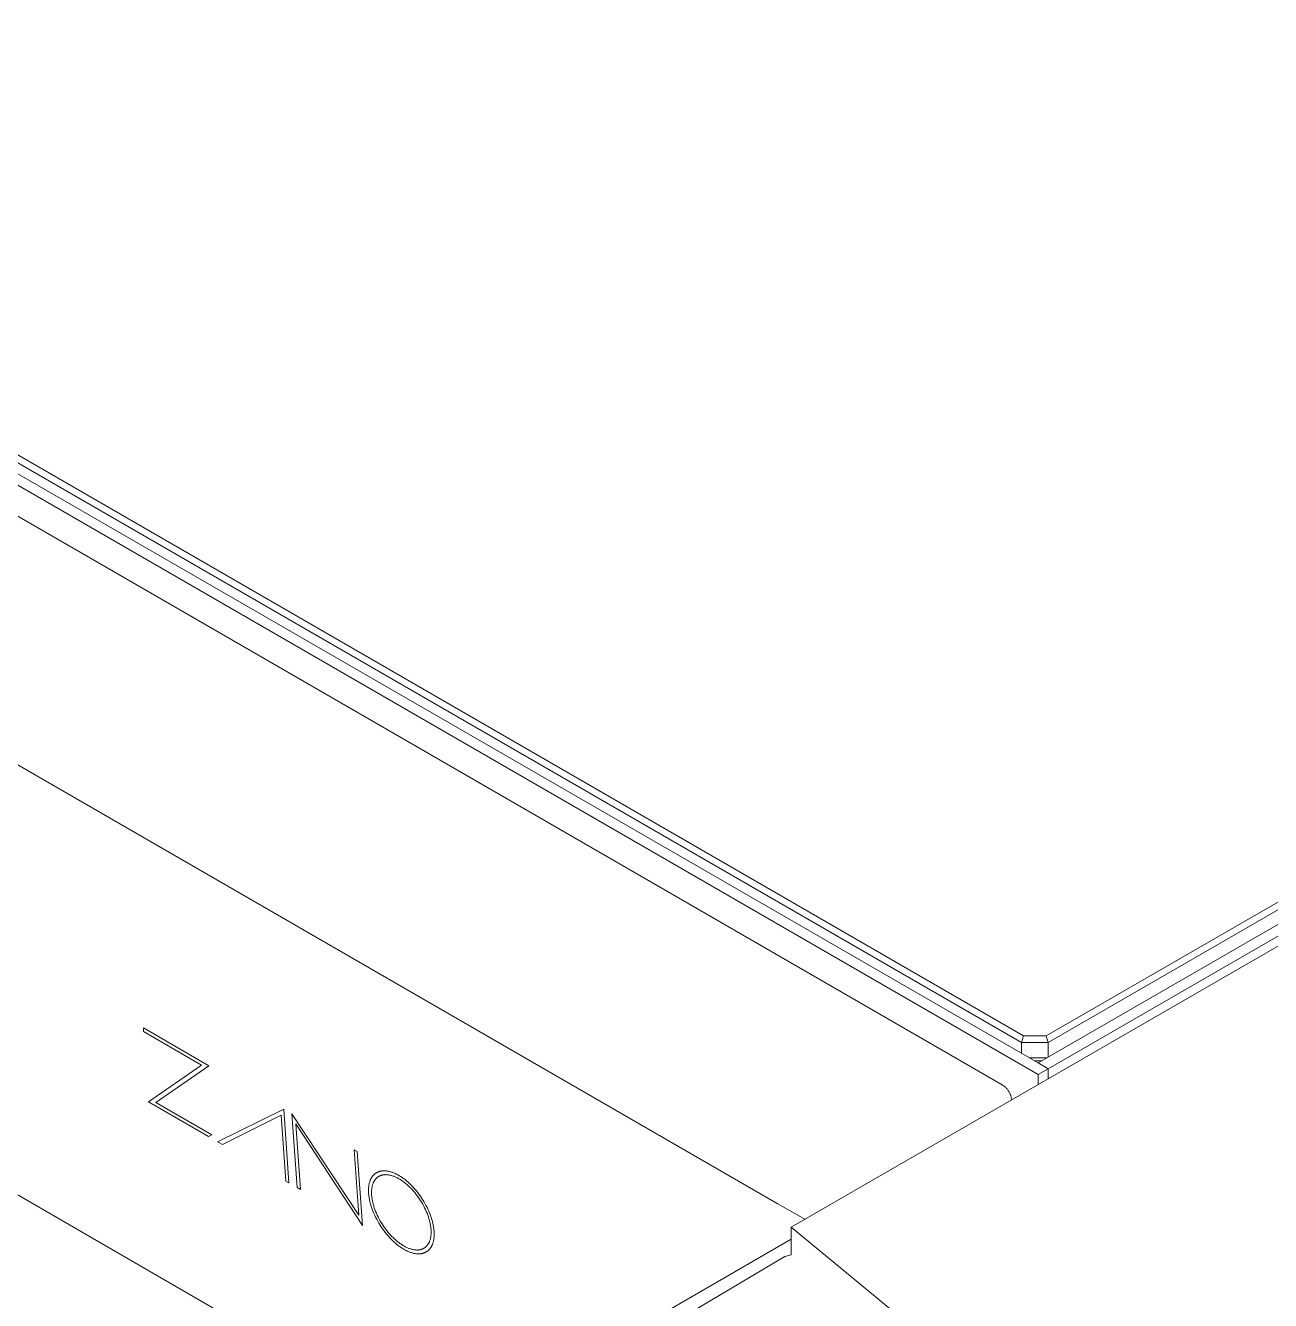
# Model space of a CAD drawing. Header units: inches. Extents: x -8 to 201, y -1 to 136.
# Drawn here: x 180.01 to 186.73, y 49.16 to 56.03 of the extents above; entities that cross this region are included whole.
import ezdxf

# ---------------------------------------------------------------- set-up
doc = ezdxf.new("R2010")
doc.units = ezdxf.units.IN
doc.layers.add('ZANO_R', color=7, linetype='Continuous', lineweight=0)

msp = doc.modelspace()

# ---------------------------------------------------------------- linework, layer by layer
at = {"layer": 'ZANO_R'}
for p, q in [((185.47286, 50.37409), (140.54259, 76.3146)), ((185.47286, 50.4364), (140.65051, 76.3146)), ((140.74044, 76.32207), (185.38292, 50.54772)), ((185.39346, 50.58318), (140.76588, 76.34893)), ((140.47976, 76.18391), (185.27849, 50.31935)), ((139.2675, 75.54418), (184.06622, 49.67963)), ((182.21152, 48.43115), (141.44177, 71.96957)), ((192.88329, 54.71482), (185.47286, 50.4364)), ((192.73195, 54.74915), (185.51628, 50.58318)), ((185.52682, 50.54772), (192.75739, 54.72229)), ((192.93725, 54.68366), (185.52682, 50.40525)), ((184.1417, 49.55124), (188.15456, 51.86806)), ((181.00084, 50.42163), (180.6485, 50.62506)), ((180.6485, 50.62506), (180.64987, 50.60563)), ((180.64987, 50.60563), (180.96237, 50.42521)), ((185.39346, 50.58318), (185.38292, 50.54772)), ((185.38292, 50.54772), (185.38292, 50.48832)), ((185.38292, 50.54772), (185.52682, 50.54772)), ((185.51628, 50.58318), (185.39346, 50.58318)), ((185.52682, 50.54772), (185.51628, 50.58318)), ((185.52682, 50.46755), (185.52682, 50.54772)), ((185.52178, 50.46465), (185.42393, 50.46465)), ((180.96237, 50.42521), (180.67672, 50.22722)), ((180.71498, 50.22369), (181.00084, 50.42163)), ((185.45127, 50.44886), (185.49444, 50.44886)), ((185.47286, 50.4364), (185.52682, 50.40525)), ((185.47286, 50.37409), (185.52682, 50.40525)), ((185.52682, 50.40525), (185.52682, 50.35093)), ((185.27849, 50.31935), (185.28147, 50.31756)), ((185.28147, 50.31756), (185.28439, 50.31567)), ((185.28439, 50.31567), (185.28725, 50.31368)), ((185.28725, 50.31368), (185.29003, 50.31159)), ((185.47286, 50.31978), (185.47286, 50.37409)), ((185.29003, 50.31159), (185.29274, 50.30941)), ((185.29274, 50.30941), (185.29538, 50.30713)), ((185.29538, 50.30713), (185.29793, 50.30477)), ((185.29793, 50.30477), (185.30041, 50.30232)), ((185.30041, 50.30232), (185.3028, 50.29979)), ((185.3028, 50.29979), (185.3051, 50.29718)), ((185.3051, 50.29718), (185.30731, 50.29449)), ((185.30731, 50.29449), (185.30942, 50.29173)), ((185.30942, 50.29173), (185.31145, 50.28889)), ((185.31145, 50.28889), (185.31337, 50.28599)), ((185.31337, 50.28599), (185.31519, 50.28303)), ((185.31519, 50.28303), (185.31691, 50.28)), ((185.31691, 50.28), (185.31853, 50.27692)), ((185.31853, 50.27692), (185.32004, 50.27378)), ((185.32004, 50.27378), (185.32144, 50.2706)), ((185.32144, 50.2706), (185.32273, 50.26737)), ((185.32273, 50.26737), (185.32391, 50.26409)), ((185.32391, 50.26409), (185.32498, 50.26078)), ((185.32498, 50.26078), (185.32593, 50.25743)), ((185.32593, 50.25743), (185.32677, 50.25405)), ((185.32677, 50.25405), (185.32749, 50.25065)), ((185.32749, 50.25065), (185.3281, 50.24722)), ((185.3281, 50.24722), (185.32858, 50.24377)), ((185.32858, 50.24377), (185.32895, 50.24031)), ((180.67672, 50.22722), (180.99993, 50.04062)), ((181.01731, 50.04914), (180.71498, 50.22369)), ((181.40545, 50.18803), (181.04917, 50.0121)), ((181.43369, 49.7901), (181.40545, 50.18803)), ((185.32895, 50.24031), (185.3292, 50.23684)), ((181.07461, 49.99741), (181.39147, 50.15437)), ((181.39147, 50.15437), (181.41661, 49.79995)), ((181.44971, 50.16238), (181.47774, 49.76469)), ((181.80996, 49.61564), (181.44971, 50.16238)), ((181.49499, 49.75474), (181.47013, 50.10772)), ((181.47013, 50.10772), (181.83019, 49.5612)), ((180.99993, 50.04062), (181.01731, 50.04914)), ((181.04917, 50.0121), (181.07461, 49.99741)), ((181.7849, 49.96887), (181.80996, 49.61564)), ((181.80192, 49.9597), (181.7849, 49.96887)), ((181.83019, 49.5612), (181.80192, 49.9597)), ((181.88854, 49.83107), (181.88744, 49.82984)), ((181.88966, 49.83227), (181.88854, 49.83107)), ((181.89081, 49.83344), (181.88966, 49.83227)), ((181.89197, 49.83458), (181.89081, 49.83344)), ((181.89316, 49.83569), (181.89197, 49.83458)), ((181.89437, 49.83677), (181.89316, 49.83569)), ((181.8956, 49.83783), (181.89437, 49.83677)), ((181.89684, 49.83885), (181.8956, 49.83783)), ((181.89811, 49.83984), (181.89684, 49.83885)), ((181.8994, 49.8408), (181.89811, 49.83984)), ((181.90071, 49.84173), (181.8994, 49.8408)), ((181.90204, 49.84264), (181.90071, 49.84173)), ((181.90339, 49.84351), (181.90204, 49.84264)), ((181.90475, 49.84435), (181.90339, 49.84351)), ((181.90614, 49.84516), (181.90475, 49.84435)), ((181.90754, 49.84594), (181.90614, 49.84516)), ((181.90897, 49.84669), (181.90754, 49.84594)), ((181.91041, 49.84741), (181.90897, 49.84669)), ((181.91187, 49.8481), (181.91041, 49.84741)), ((181.91336, 49.84876), (181.91187, 49.8481)), ((181.91485, 49.84938), (181.91336, 49.84876)), ((181.91637, 49.84998), (181.91485, 49.84938)), ((181.91791, 49.85054), (181.91637, 49.84998)), ((181.91946, 49.85107), (181.91791, 49.85054)), ((181.92103, 49.85158), (181.91946, 49.85107)), ((181.92262, 49.85205), (181.92103, 49.85158)), ((181.92422, 49.85248), (181.92262, 49.85205)), ((181.92585, 49.85289), (181.92422, 49.85248)), ((181.92749, 49.85327), (181.92585, 49.85289)), ((181.92914, 49.85361), (181.92749, 49.85327)), ((181.93082, 49.85392), (181.92914, 49.85361)), ((181.92917, 49.83024), (181.93058, 49.83073)), ((181.93058, 49.83073), (181.93201, 49.83118)), ((181.93251, 49.8542), (181.93082, 49.85392)), ((181.93201, 49.83118), (181.93345, 49.83161)), ((181.93421, 49.85444), (181.93251, 49.8542)), ((181.93345, 49.83161), (181.9349, 49.83201)), ((181.93593, 49.85466), (181.93421, 49.85444)), ((181.9349, 49.83201), (181.93638, 49.83238)), ((181.93767, 49.85484), (181.93593, 49.85466)), ((181.93638, 49.83238), (181.93786, 49.83272)), ((181.93943, 49.85499), (181.93767, 49.85484)), ((181.93786, 49.83272), (181.93937, 49.83303)), ((181.93937, 49.83303), (181.94089, 49.83331)), ((181.9412, 49.85511), (181.93943, 49.85499)), ((181.94089, 49.83331), (181.94242, 49.83356)), ((181.94298, 49.85519), (181.9412, 49.85511)), ((181.94242, 49.83356), (181.94397, 49.83379)), ((181.94479, 49.85524), (181.94298, 49.85519)), ((181.94397, 49.83379), (181.94553, 49.83398)), ((181.9466, 49.85526), (181.94479, 49.85524)), ((181.94553, 49.83398), (181.94711, 49.83415)), ((181.94843, 49.85525), (181.9466, 49.85526)), ((181.94711, 49.83415), (181.9487, 49.83428)), ((181.95028, 49.8552), (181.94843, 49.85525)), ((181.9487, 49.83428), (181.95031, 49.83439)), ((181.95402, 49.855), (181.95028, 49.8552)), ((181.95031, 49.83439), (181.95193, 49.83447)), ((181.95193, 49.83447), (181.95356, 49.83451)), ((181.95356, 49.83451), (181.95521, 49.83453)), ((181.95781, 49.85468), (181.95402, 49.855)), ((181.95521, 49.83453), (181.95687, 49.83452)), ((181.95687, 49.83452), (181.95855, 49.83447)), ((181.96167, 49.85421), (181.95781, 49.85468)), ((181.95855, 49.83447), (181.96194, 49.8343)), ((181.96557, 49.85362), (181.96167, 49.85421)), ((181.96194, 49.8343), (181.96538, 49.834)), ((181.96538, 49.834), (181.96888, 49.83358)), ((181.96954, 49.85289), (181.96557, 49.85362)), ((181.96888, 49.83358), (181.97242, 49.83304)), ((181.97355, 49.85202), (181.96954, 49.85289)), ((181.97242, 49.83304), (181.97602, 49.83238)), ((181.97762, 49.85101), (181.97355, 49.85202)), ((181.97602, 49.83238), (181.97966, 49.83159)), ((181.98174, 49.84987), (181.97762, 49.85101)), ((181.97966, 49.83159), (181.98335, 49.83068)), ((181.9859, 49.84859), (181.98174, 49.84987)), ((181.99012, 49.84716), (181.9859, 49.84859)), ((181.99438, 49.8456), (181.99012, 49.84716)), ((181.99868, 49.8439), (181.99438, 49.8456)), ((182.00303, 49.84205), (181.99868, 49.8439)), ((182.00742, 49.84007), (182.00303, 49.84205)), ((182.01186, 49.83794), (182.00742, 49.84007)), ((182.01633, 49.83566), (182.01186, 49.83794)), ((182.02084, 49.83324), (182.01633, 49.83566)), ((182.02539, 49.83068), (182.02084, 49.83324)), ((181.41661, 49.79995), (181.43369, 49.7901)), ((181.47774, 49.76469), (181.49499, 49.75474)), ((181.86295, 49.76244), (181.86268, 49.75783)), ((181.86332, 49.76695), (181.86295, 49.76244)), ((181.8638, 49.77136), (181.86332, 49.76695)), ((181.86439, 49.77567), (181.8638, 49.77136)), ((181.86509, 49.77987), (181.86439, 49.77567)), ((181.86589, 49.78396), (181.86509, 49.77987)), ((181.8668, 49.78795), (181.86589, 49.78396)), ((181.8678, 49.79183), (181.8668, 49.78795)), ((181.86891, 49.79561), (181.8678, 49.79183)), ((181.87012, 49.79928), (181.86891, 49.79561)), ((181.87143, 49.80284), (181.87012, 49.79928)), ((181.87212, 49.80457), (181.87143, 49.80284)), ((181.87284, 49.80628), (181.87212, 49.80457)), ((181.87357, 49.80797), (181.87284, 49.80628)), ((181.87434, 49.80962), (181.87357, 49.80797)), ((181.87512, 49.81125), (181.87434, 49.80962)), ((181.87593, 49.81285), (181.87512, 49.81125)), ((181.87677, 49.81442), (181.87593, 49.81285)), ((181.87762, 49.81597), (181.87677, 49.81442)), ((181.8785, 49.81748), (181.87762, 49.81597)), ((181.87941, 49.81897), (181.8785, 49.81748)), ((181.88033, 49.82043), (181.87941, 49.81897)), ((181.88008, 49.75839), (181.88061, 49.7623)), ((181.88128, 49.82186), (181.88033, 49.82043)), ((181.88061, 49.7623), (181.88125, 49.76611)), ((181.88125, 49.76611), (181.88197, 49.76982)), ((181.88225, 49.82326), (181.88128, 49.82186)), ((181.88197, 49.76982), (181.8828, 49.77344)), ((181.88325, 49.82463), (181.88225, 49.82326)), ((181.8828, 49.77344), (181.88371, 49.77697)), ((181.88426, 49.82598), (181.88325, 49.82463)), ((181.88371, 49.77697), (181.88472, 49.78039)), ((181.8853, 49.8273), (181.88426, 49.82598)), ((181.88472, 49.78039), (181.88581, 49.78372)), ((181.88636, 49.82858), (181.8853, 49.8273)), ((181.88581, 49.78372), (181.887, 49.78695)), ((181.88744, 49.82984), (181.88636, 49.82858)), ((181.887, 49.78695), (181.88763, 49.78853)), ((181.88763, 49.78853), (181.88828, 49.79008)), ((181.88828, 49.79008), (181.88895, 49.79161)), ((181.88895, 49.79161), (181.88964, 49.79311)), ((181.88964, 49.79311), (181.89035, 49.79459)), ((181.89035, 49.79459), (181.89109, 49.79604)), ((181.89109, 49.79604), (181.89184, 49.79746)), ((181.89184, 49.79746), (181.89262, 49.79886)), ((181.89262, 49.79886), (181.89342, 49.80024)), ((181.89342, 49.80024), (181.89424, 49.80159)), ((181.89424, 49.80159), (181.89508, 49.80291)), ((181.89508, 49.80291), (181.89594, 49.80421)), ((181.89594, 49.80421), (181.89682, 49.80548)), ((181.89682, 49.80548), (181.89772, 49.80673)), ((181.89772, 49.80673), (181.89864, 49.80795)), ((181.89864, 49.80795), (181.89958, 49.80915)), ((181.89958, 49.80915), (181.90054, 49.81031)), ((181.90054, 49.81031), (181.90153, 49.81145)), ((181.90153, 49.81145), (181.90253, 49.81257)), ((181.90253, 49.81257), (181.90354, 49.81366)), ((181.90354, 49.81366), (181.90458, 49.81472)), ((181.90458, 49.81472), (181.90564, 49.81576)), ((181.90564, 49.81576), (181.90672, 49.81676)), ((181.90672, 49.81676), (181.90781, 49.81775)), ((181.90781, 49.81775), (181.90893, 49.8187)), ((181.90893, 49.8187), (181.91006, 49.81963)), ((181.91006, 49.81963), (181.91121, 49.82053)), ((181.91121, 49.82053), (181.91238, 49.8214)), ((181.91238, 49.8214), (181.91357, 49.82225)), ((181.91357, 49.82225), (181.91477, 49.82307)), ((181.91477, 49.82307), (181.916, 49.82386)), ((181.916, 49.82386), (181.91724, 49.82462)), ((181.91724, 49.82462), (181.91849, 49.82536)), ((181.91849, 49.82536), (181.91977, 49.82607)), ((181.91977, 49.82607), (181.92106, 49.82675)), ((181.92106, 49.82675), (181.92237, 49.8274)), ((181.92237, 49.8274), (181.9237, 49.82803)), ((181.9237, 49.82803), (181.92504, 49.82862)), ((181.92504, 49.82862), (181.9264, 49.82919)), ((181.9264, 49.82919), (181.92778, 49.82973)), ((181.92778, 49.82973), (181.92917, 49.83024)), ((181.98335, 49.83068), (181.98709, 49.82964)), ((181.98709, 49.82964), (181.99087, 49.82848)), ((181.99087, 49.82848), (181.99469, 49.82719)), ((181.99469, 49.82719), (181.99856, 49.82577)), ((181.99856, 49.82577), (182.00246, 49.82423)), ((182.00246, 49.82423), (182.00641, 49.82255)), ((182.00641, 49.82255), (182.0104, 49.82075)), ((182.0104, 49.82075), (182.01442, 49.81882)), ((182.01442, 49.81882), (182.01848, 49.81675)), ((182.01848, 49.81675), (182.02257, 49.81456)), ((182.02257, 49.81456), (182.0267, 49.81223)), ((182.02995, 49.82798), (182.02539, 49.83068)), ((182.0267, 49.81223), (182.03084, 49.80978)), ((182.03449, 49.82518), (182.02995, 49.82798)), ((182.03084, 49.80978), (182.03496, 49.80724)), ((182.03901, 49.82226), (182.03449, 49.82518)), ((182.03496, 49.80724), (182.03906, 49.80459)), ((182.04351, 49.81924), (182.03901, 49.82226)), ((182.03906, 49.80459), (182.04314, 49.80184)), ((182.04314, 49.80184), (182.0472, 49.799)), ((182.04798, 49.8161), (182.04351, 49.81924)), ((182.0472, 49.799), (182.05124, 49.79606)), ((182.05243, 49.81287), (182.04798, 49.8161)), ((182.05124, 49.79606), (182.05924, 49.78992)), ((182.06124, 49.8061), (182.05243, 49.81287)), ((182.05924, 49.78992), (182.06713, 49.78343)), ((182.06993, 49.79895), (182.06124, 49.8061)), ((182.06713, 49.78343), (182.0749, 49.7766)), ((182.0785, 49.79143), (182.06993, 49.79895)), ((182.0749, 49.7766), (182.08254, 49.76946)), ((182.08692, 49.78356), (182.0785, 49.79143)), ((182.08254, 49.76946), (182.09005, 49.76203)), ((182.09519, 49.77536), (182.08692, 49.78356)), ((182.09005, 49.76203), (182.0974, 49.75431)), ((182.10329, 49.76686), (182.09519, 49.77536)), ((182.11121, 49.75807), (182.10329, 49.76686)), ((181.86253, 49.75312), (181.86249, 49.7483)), ((181.86249, 49.7483), (181.86257, 49.74339)), ((181.86268, 49.75783), (181.86253, 49.75312)), ((181.86257, 49.74339), (181.86276, 49.73838)), ((181.86276, 49.73838), (181.86307, 49.73327)), ((181.86307, 49.73327), (181.86349, 49.72809)), ((181.86349, 49.72809), (181.86402, 49.72287)), ((181.86402, 49.72287), (181.86467, 49.71763)), ((181.86467, 49.71763), (181.86542, 49.71235)), ((181.86542, 49.71235), (181.86629, 49.70705)), ((181.86629, 49.70705), (181.86725, 49.70173)), ((181.86725, 49.70173), (181.86833, 49.69638)), ((181.86833, 49.69638), (181.8695, 49.69101)), ((181.87889, 49.73747), (181.87893, 49.74184)), ((181.87896, 49.73301), (181.87889, 49.73747)), ((181.87893, 49.74184), (181.87906, 49.74612)), ((181.87913, 49.72847), (181.87896, 49.73301)), ((181.87906, 49.74612), (181.8793, 49.7503)), ((181.87941, 49.72383), (181.87913, 49.72847)), ((181.8793, 49.7503), (181.87964, 49.75439)), ((181.8798, 49.71913), (181.87941, 49.72383)), ((181.87964, 49.75439), (181.88008, 49.75839)), ((181.88028, 49.7144), (181.8798, 49.71913)), ((181.88087, 49.70964), (181.88028, 49.7144)), ((181.88155, 49.70485), (181.88087, 49.70964)), ((181.88233, 49.70004), (181.88155, 49.70485)), ((181.88321, 49.69521), (181.88233, 49.70004)), ((181.88418, 49.69036), (181.88321, 49.69521)), ((182.0974, 49.75431), (182.10458, 49.74633)), ((182.10458, 49.74633), (182.1116, 49.7381)), ((182.11894, 49.749), (182.11121, 49.75807)), ((182.1116, 49.7381), (182.11843, 49.72965)), ((182.11843, 49.72965), (182.12506, 49.72098)), ((182.12646, 49.73968), (182.11894, 49.749)), ((182.12506, 49.72098), (182.13149, 49.71212)), ((182.13378, 49.73013), (182.12646, 49.73968)), ((182.13149, 49.71212), (182.13771, 49.70308)), ((182.14086, 49.72037), (182.13378, 49.73013)), ((182.13771, 49.70308), (182.14369, 49.69388)), ((182.14771, 49.71041), (182.14086, 49.72037)), ((182.14369, 49.69388), (182.14944, 49.68454)), ((182.15431, 49.70027), (182.14771, 49.71041)), ((182.16064, 49.68997), (182.15431, 49.70027)), ((181.8695, 49.69101), (181.87216, 49.68023)), ((181.87216, 49.68023), (181.87521, 49.6694)), ((181.87521, 49.6694), (181.87864, 49.65853)), ((181.87864, 49.65853), (181.88244, 49.64766)), ((181.88244, 49.64766), (181.8866, 49.63678)), ((181.88525, 49.68549), (181.88418, 49.69036)), ((181.88766, 49.67571), (181.88525, 49.68549)), ((181.8866, 49.63678), (181.89111, 49.62594)), ((181.89043, 49.66588), (181.88766, 49.67571)), ((181.89354, 49.65602), (181.89043, 49.66588)), ((181.89111, 49.62594), (181.89595, 49.61514)), ((181.89699, 49.64615), (181.89354, 49.65602)), ((181.90077, 49.63628), (181.89699, 49.64615)), ((181.90485, 49.62644), (181.90077, 49.63628)), ((181.90925, 49.61664), (181.90485, 49.62644)), ((182.14944, 49.68454), (182.15494, 49.67507)), ((182.15494, 49.67507), (182.16018, 49.66549)), ((182.16018, 49.66549), (182.16514, 49.65582)), ((182.1667, 49.67954), (182.16064, 49.68997)), ((182.16514, 49.65582), (182.16983, 49.64608)), ((182.17248, 49.66899), (182.1667, 49.67954)), ((182.16983, 49.64608), (182.17422, 49.63628)), ((182.17795, 49.65833), (182.17248, 49.66899)), ((182.17422, 49.63628), (182.17831, 49.62645)), ((182.18312, 49.64759), (182.17795, 49.65833)), ((182.17831, 49.62645), (182.18208, 49.61658)), ((182.18796, 49.63679), (182.18312, 49.64759)), ((182.19247, 49.62595), (182.18796, 49.63679)), ((182.19663, 49.61508), (182.19247, 49.62595)), ((184.06622, 49.67963), (184.21515, 49.59364)), ((181.89595, 49.61514), (181.90111, 49.6044)), ((181.90111, 49.6044), (181.90659, 49.59374)), ((181.90659, 49.59374), (181.91236, 49.58319)), ((181.91393, 49.6069), (181.90925, 49.61664)), ((181.91236, 49.58319), (181.91842, 49.57275)), ((181.9189, 49.59723), (181.91393, 49.6069)), ((181.91842, 49.57275), (181.92475, 49.56246)), ((181.92414, 49.58765), (181.9189, 49.59723)), ((181.92964, 49.57818), (181.92414, 49.58765)), ((181.92475, 49.56246), (181.93135, 49.55232)), ((181.93538, 49.56884), (181.92964, 49.57818)), ((181.94137, 49.55964), (181.93538, 49.56884)), ((181.94758, 49.5506), (181.94137, 49.55964)), ((182.18208, 49.61658), (182.18553, 49.60672)), ((182.18553, 49.60672), (182.18864, 49.59686)), ((182.18864, 49.59686), (182.19141, 49.58703)), ((182.19141, 49.58703), (182.19382, 49.57725)), ((182.19382, 49.57725), (182.19489, 49.57239)), ((182.19489, 49.57239), (182.19586, 49.56754)), ((182.19586, 49.56754), (182.19674, 49.56271)), ((182.20043, 49.60421), (182.19663, 49.61508)), ((182.19674, 49.56271), (182.19752, 49.5579)), ((182.19752, 49.5579), (182.1982, 49.55312)), ((182.20386, 49.59335), (182.20043, 49.60421)), ((182.20691, 49.58251), (182.20386, 49.59335)), ((182.20957, 49.57173), (182.20691, 49.58251)), ((182.21074, 49.56637), (182.20957, 49.57173)), ((182.21181, 49.56102), (182.21074, 49.56637)), ((182.21278, 49.5557), (182.21181, 49.56102)), ((181.93135, 49.55232), (181.9382, 49.54236)), ((181.9382, 49.54236), (181.94528, 49.53259)), ((181.94528, 49.53259), (181.9526, 49.52304)), ((181.95401, 49.54174), (181.94758, 49.5506)), ((181.9526, 49.52304), (181.96012, 49.51372)), ((181.96065, 49.53308), (181.95401, 49.54174)), ((181.96012, 49.51372), (181.96785, 49.50466)), ((181.96748, 49.52462), (181.96065, 49.53308)), ((181.97449, 49.51639), (181.96748, 49.52462)), ((181.96785, 49.50466), (181.97578, 49.49586)), ((181.98168, 49.50841), (181.97449, 49.51639)), ((181.97578, 49.49586), (181.98388, 49.48736)), ((181.98903, 49.5007), (181.98168, 49.50841)), ((181.98388, 49.48736), (181.99214, 49.47916)), ((181.99653, 49.49326), (181.98903, 49.5007)), ((182.00417, 49.48612), (181.99653, 49.49326)), ((182.19627, 49.4893), (182.19536, 49.48577)), ((182.19709, 49.49292), (182.19627, 49.4893)), ((182.19782, 49.49664), (182.19709, 49.49292)), ((182.19845, 49.50045), (182.19782, 49.49664)), ((182.1982, 49.55312), (182.19879, 49.54836)), ((182.19899, 49.50435), (182.19845, 49.50045)), ((182.19879, 49.54836), (182.19927, 49.54363)), ((182.19943, 49.50836), (182.19899, 49.50435)), ((182.19927, 49.54363), (182.19966, 49.53894)), ((182.19977, 49.51245), (182.19943, 49.50836)), ((182.19966, 49.53894), (182.19994, 49.5343)), ((182.2, 49.51664), (182.19977, 49.51245)), ((182.19994, 49.5343), (182.20011, 49.52975)), ((182.20014, 49.52092), (182.2, 49.51664)), ((182.20011, 49.52975), (182.20018, 49.52529)), ((182.20018, 49.52529), (182.20014, 49.52092)), ((182.21364, 49.5504), (182.21278, 49.5557)), ((182.2144, 49.54513), (182.21364, 49.5504)), ((182.21398, 49.48288), (182.21468, 49.48708)), ((182.21504, 49.53989), (182.2144, 49.54513)), ((182.21468, 49.48708), (182.21527, 49.49139)), ((182.21558, 49.53468), (182.21504, 49.53989)), ((182.21527, 49.49139), (182.21575, 49.4958)), ((182.216, 49.5295), (182.21558, 49.53468)), ((182.21575, 49.4958), (182.21612, 49.50031)), ((182.21631, 49.52439), (182.216, 49.5295)), ((182.21612, 49.50031), (182.21639, 49.50492)), ((182.2165, 49.51937), (182.21631, 49.52439)), ((182.21639, 49.50492), (182.21654, 49.50964)), ((182.21658, 49.51446), (182.2165, 49.51937)), ((182.21654, 49.50964), (182.21658, 49.51446)), ((184.1417, 49.55124), (184.1417, 49.40295)), ((185.39915, 48.51346), (184.1417, 49.55124)), ((181.99214, 49.47916), (182.00056, 49.4713)), ((182.00056, 49.4713), (182.00913, 49.46377)), ((182.01195, 49.4793), (182.00417, 49.48612)), ((182.00913, 49.46377), (182.01782, 49.45662)), ((182.01984, 49.47281), (182.01195, 49.4793)), ((182.01782, 49.45662), (182.02664, 49.44985)), ((182.02783, 49.46666), (182.01984, 49.47281)), ((182.02664, 49.44985), (182.03109, 49.44662)), ((182.03187, 49.46373), (182.02783, 49.46666)), ((182.03109, 49.44662), (182.03556, 49.44348)), ((182.03593, 49.46089), (182.03187, 49.46373)), ((182.03556, 49.44348), (182.04006, 49.44046)), ((182.04001, 49.45814), (182.03593, 49.46089)), ((182.04411, 49.45549), (182.04001, 49.45814)), ((182.04006, 49.44046), (182.04458, 49.43754)), ((182.04823, 49.45295), (182.04411, 49.45549)), ((182.04458, 49.43754), (182.04912, 49.43473)), ((182.05237, 49.4505), (182.04823, 49.45295)), ((182.04912, 49.43473), (182.05368, 49.43204)), ((182.05649, 49.44817), (182.05237, 49.4505)), ((182.05368, 49.43204), (182.05823, 49.42947)), ((182.06059, 49.44598), (182.05649, 49.44817)), ((182.05823, 49.42947), (182.06274, 49.42705)), ((182.06465, 49.44392), (182.06059, 49.44598)), ((182.06274, 49.42705), (182.06721, 49.42478)), ((182.06867, 49.44199), (182.06465, 49.44392)), ((182.06721, 49.42478), (182.07164, 49.42265)), ((182.07265, 49.44018), (182.06867, 49.44199)), ((182.07164, 49.42265), (182.07604, 49.42066)), ((182.0766, 49.43851), (182.07265, 49.44018)), ((182.07604, 49.42066), (182.08038, 49.41882)), ((182.0805, 49.43697), (182.0766, 49.43851)), ((182.08038, 49.41882), (182.08469, 49.41712)), ((182.08437, 49.43555), (182.0805, 49.43697)), ((182.08819, 49.43426), (182.08437, 49.43555)), ((182.09197, 49.4331), (182.08819, 49.43426)), ((182.0957, 49.43206), (182.09197, 49.4331)), ((182.09939, 49.43115), (182.0957, 49.43206)), ((182.10303, 49.43036), (182.09939, 49.43115)), ((182.10663, 49.4297), (182.10303, 49.43036)), ((182.11017, 49.42916), (182.10663, 49.4297)), ((182.11367, 49.42874), (182.11017, 49.42916)), ((182.11711, 49.42844), (182.11367, 49.42874)), ((182.1205, 49.42826), (182.11711, 49.42844)), ((182.12218, 49.42822), (182.1205, 49.42826)), ((182.12384, 49.42821), (182.12218, 49.42822)), ((182.12549, 49.42823), (182.12384, 49.42821)), ((182.12713, 49.42827), (182.12549, 49.42823)), ((182.12875, 49.42835), (182.12713, 49.42827)), ((182.13035, 49.42845), (182.12875, 49.42835)), ((182.13194, 49.42859), (182.13035, 49.42845)), ((182.13352, 49.42876), (182.13194, 49.42859)), ((182.13508, 49.42895), (182.13352, 49.42876)), ((182.13663, 49.42917), (182.13508, 49.42895)), ((182.13817, 49.42943), (182.13663, 49.42917)), ((182.13969, 49.42971), (182.13817, 49.42943)), ((182.14119, 49.43002), (182.13969, 49.42971)), ((182.14268, 49.43036), (182.14119, 49.43002)), ((182.14415, 49.43073), (182.14268, 49.43036)), ((182.14561, 49.43113), (182.14415, 49.43073)), ((182.14705, 49.43155), (182.14561, 49.43113)), ((182.14847, 49.43201), (182.14705, 49.43155)), ((182.14988, 49.43249), (182.14847, 49.43201)), ((182.15127, 49.433), (182.14988, 49.43249)), ((182.15265, 49.43354), (182.15127, 49.433)), ((182.15401, 49.43411), (182.15265, 49.43354)), ((182.15535, 49.43471), (182.15401, 49.43411)), ((182.15668, 49.43533), (182.15535, 49.43471)), ((182.15799, 49.43598), (182.15668, 49.43533)), ((182.15928, 49.43667), (182.15799, 49.43598)), ((182.16056, 49.43737), (182.15928, 49.43667)), ((182.16182, 49.43811), (182.16056, 49.43737)), ((182.16306, 49.43887), (182.16182, 49.43811)), ((182.16428, 49.43966), (182.16306, 49.43887)), ((182.16549, 49.44048), (182.16428, 49.43966)), ((182.16668, 49.44133), (182.16549, 49.44048)), ((182.16785, 49.4422), (182.16668, 49.44133)), ((182.169, 49.4431), (182.16785, 49.4422)), ((182.17013, 49.44403), (182.169, 49.4431)), ((182.17124, 49.44499), (182.17013, 49.44403)), ((182.17234, 49.44597), (182.17124, 49.44499)), ((182.17342, 49.44698), (182.17234, 49.44597)), ((182.17292, 49.41757), (182.17431, 49.41838)), ((182.17447, 49.44801), (182.17342, 49.44698)), ((182.17431, 49.41838), (182.17568, 49.41922)), ((182.17551, 49.44907), (182.17447, 49.44801)), ((182.17653, 49.45016), (182.17551, 49.44907)), ((182.17568, 49.41922), (182.17703, 49.42009)), ((182.17753, 49.45128), (182.17653, 49.45016)), ((182.17703, 49.42009), (182.17835, 49.42099)), ((182.17851, 49.45242), (182.17753, 49.45128)), ((182.17835, 49.42099), (182.17966, 49.42193)), ((182.17948, 49.45359), (182.17851, 49.45242)), ((182.18042, 49.45478), (182.17948, 49.45359)), ((182.17966, 49.42193), (182.18095, 49.42289)), ((182.18134, 49.456), (182.18042, 49.45478)), ((182.18095, 49.42289), (182.18222, 49.42388)), ((182.18224, 49.45725), (182.18134, 49.456)), ((182.18222, 49.42388), (182.18347, 49.4249)), ((182.18312, 49.45852), (182.18224, 49.45725)), ((182.18398, 49.45982), (182.18312, 49.45852)), ((182.18347, 49.4249), (182.1847, 49.42596)), ((182.18482, 49.46114), (182.18398, 49.45982)), ((182.1847, 49.42596), (182.1859, 49.42704)), ((182.18564, 49.46249), (182.18482, 49.46114)), ((182.18644, 49.46387), (182.18564, 49.46249)), ((182.1859, 49.42704), (182.18709, 49.42815)), ((182.18722, 49.46527), (182.18644, 49.46387)), ((182.18709, 49.42815), (182.18826, 49.42929)), ((182.18798, 49.4667), (182.18722, 49.46527)), ((182.18871, 49.46815), (182.18798, 49.4667)), ((182.18826, 49.42929), (182.1894, 49.43046)), ((182.18942, 49.46963), (182.18871, 49.46815)), ((182.1894, 49.43046), (182.19052, 49.43166)), ((182.19012, 49.47113), (182.18942, 49.46963)), ((182.19079, 49.47266), (182.19012, 49.47113)), ((182.19052, 49.43166), (182.19163, 49.43289)), ((182.19144, 49.47421), (182.19079, 49.47266)), ((182.19206, 49.47579), (182.19144, 49.47421)), ((182.19163, 49.43289), (182.19271, 49.43415)), ((182.19325, 49.47902), (182.19206, 49.47579)), ((182.19271, 49.43415), (182.19377, 49.43544)), ((182.19435, 49.48235), (182.19325, 49.47902)), ((182.19377, 49.43544), (182.1948, 49.43675)), ((182.19536, 49.48577), (182.19435, 49.48235)), ((182.1948, 49.43675), (182.19582, 49.4381)), ((182.19582, 49.4381), (182.19681, 49.43947)), ((182.19681, 49.43947), (182.19778, 49.44087)), ((182.19778, 49.44087), (182.19873, 49.4423)), ((182.19873, 49.4423), (182.19966, 49.44376)), ((182.19966, 49.44376), (182.20056, 49.44525)), ((182.20056, 49.44525), (182.20144, 49.44677)), ((182.20144, 49.44677), (182.2023, 49.44831)), ((182.2023, 49.44831), (182.20313, 49.44988)), ((182.20313, 49.44988), (182.20394, 49.45148)), ((182.20394, 49.45148), (182.20473, 49.45311)), ((182.20473, 49.45311), (182.20549, 49.45477)), ((182.20549, 49.45477), (182.20623, 49.45645)), ((182.20623, 49.45645), (182.20695, 49.45816)), ((182.20695, 49.45816), (182.20764, 49.4599)), ((182.20764, 49.4599), (182.20895, 49.46346)), ((182.20895, 49.46346), (182.21016, 49.46713)), ((182.21016, 49.46713), (182.21126, 49.47091)), ((182.21126, 49.47091), (182.21227, 49.47479)), ((182.21227, 49.47479), (182.21318, 49.47878)), ((182.21318, 49.47878), (182.21398, 49.48288)), ((184.1417, 49.4868), (182.31326, 48.43115)), ((182.08469, 49.41712), (182.08895, 49.41556)), ((182.08895, 49.41556), (182.09316, 49.41414)), ((182.09316, 49.41414), (182.09733, 49.41285)), ((182.09733, 49.41285), (182.10144, 49.41171)), ((182.10144, 49.41171), (182.10551, 49.4107)), ((182.10551, 49.4107), (182.10953, 49.40984)), ((182.10953, 49.40984), (182.11349, 49.4091)), ((182.11349, 49.4091), (182.11739, 49.40851)), ((182.11739, 49.40851), (182.12125, 49.40805)), ((182.12125, 49.40805), (182.12504, 49.40772)), ((182.12504, 49.40772), (182.12878, 49.40753)), ((182.12878, 49.40753), (182.13063, 49.40748)), ((182.13063, 49.40748), (182.13246, 49.40746)), ((182.13246, 49.40746), (182.13428, 49.40748)), ((182.13428, 49.40748), (182.13608, 49.40753)), ((182.13608, 49.40753), (182.13786, 49.40762)), ((182.13786, 49.40762), (182.13963, 49.40773)), ((182.13963, 49.40773), (182.14139, 49.40788)), ((182.14139, 49.40788), (182.14313, 49.40807)), ((182.14313, 49.40807), (182.14485, 49.40828)), ((182.14485, 49.40828), (182.14656, 49.40853)), ((182.14656, 49.40853), (182.14825, 49.40881)), ((182.14825, 49.40881), (182.14992, 49.40912)), ((182.14992, 49.40912), (182.15158, 49.40946)), ((182.15158, 49.40946), (182.15321, 49.40983)), ((182.15321, 49.40983), (182.15484, 49.41024)), ((182.15484, 49.41024), (182.15644, 49.41068)), ((182.15644, 49.41068), (182.15803, 49.41115)), ((182.15803, 49.41115), (182.1596, 49.41165)), ((182.1596, 49.41165), (182.16115, 49.41218)), ((182.16115, 49.41218), (182.16269, 49.41275)), ((182.16269, 49.41275), (182.16421, 49.41334)), ((182.16421, 49.41334), (182.16571, 49.41397)), ((182.16571, 49.41397), (182.16719, 49.41463)), ((182.16719, 49.41463), (182.16865, 49.41532)), ((182.16865, 49.41532), (182.17009, 49.41603)), ((182.17009, 49.41603), (182.17152, 49.41678)), ((182.17152, 49.41678), (182.17292, 49.41757)), ((184.10801, 49.39268), (182.39537, 48.38197)), ((184.1417, 49.40295), (184.10801, 49.39268))]:
    msp.add_line(p, q, dxfattribs=at)

doc.saveas('drawing.dxf')
